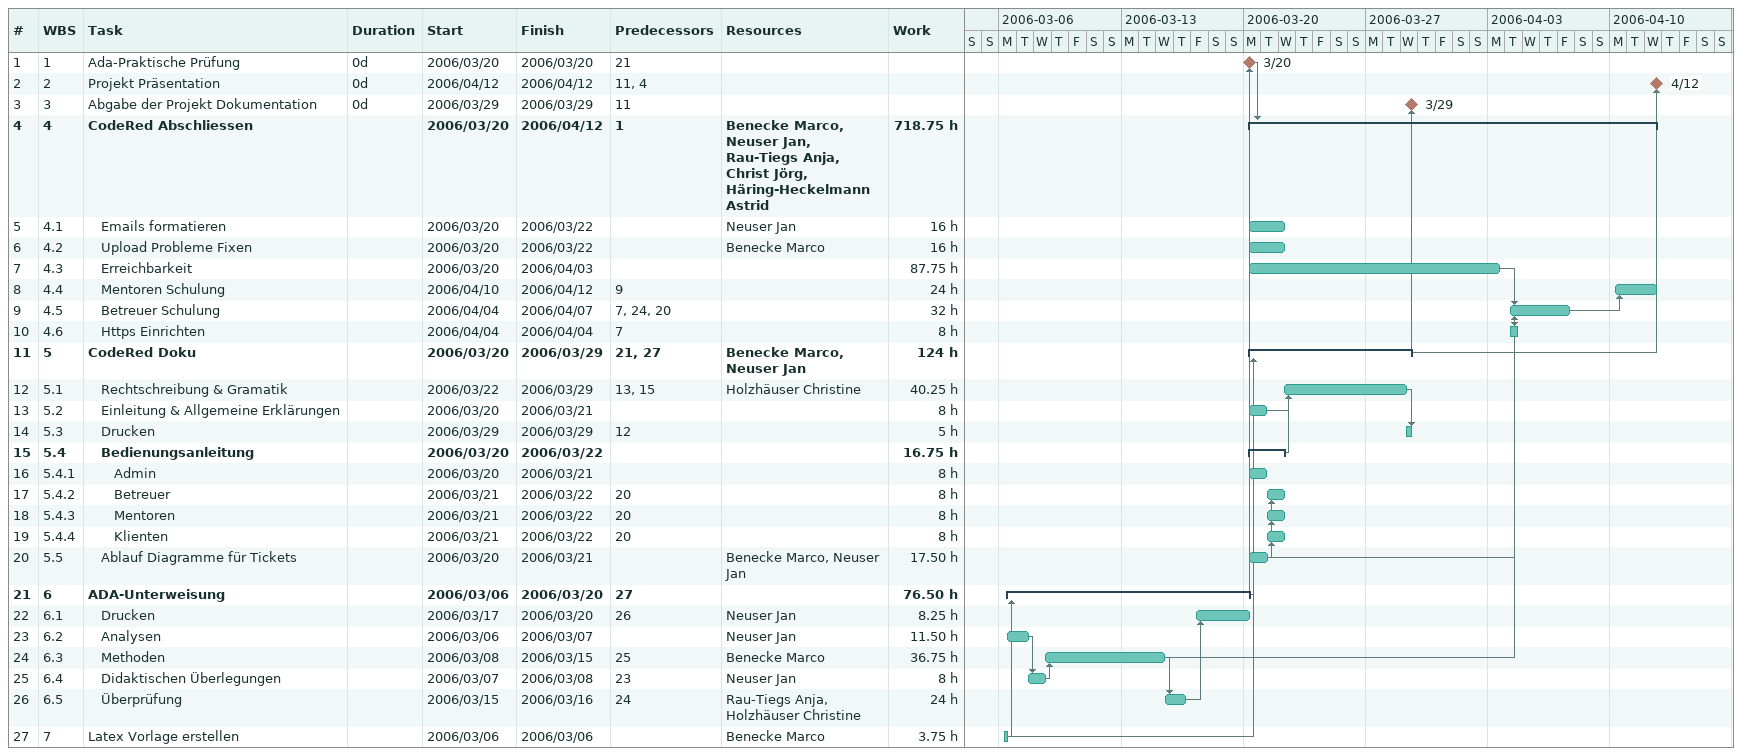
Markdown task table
| ID | WBS | Task | Duration | Start | Finish | Predecessors | Resources | Work (h) |
|---|---|---|---|---|---|---|---|---|
| 1 | 1 | Ada-Praktische Prüfung | 0d | 2006-03-20 | 2006-03-20 | 21 |  |  |
| 2 | 2 | Projekt Präsentation | 0d | 2006-04-12 | 2006-04-12 | 11, 4 |  |  |
| 3 | 3 | Abgabe der Projekt Dokumentation | 0d | 2006-03-29 | 2006-03-29 | 11 |  |  |
| 4 | 4 | **CodeRed Abschliessen** |  | 2006-03-20 | 2006-04-12 | 1 | Benecke Marco, Neuser Jan, Rau-Tiegs Anja, Christ Jörg, Häring-Heckelmann Astrid | 718.75 |
| 5 | 4.1 | Emails formatieren |  | 2006-03-20 | 2006-03-22 |  | Neuser Jan | 16 |
| 6 | 4.2 | Upload Probleme Fixen |  | 2006-03-20 | 2006-03-22 |  | Benecke Marco | 16 |
| 7 | 4.3 | Erreichbarkeit |  | 2006-03-20 | 2006-04-03 |  |  | 87.75 |
| 8 | 4.4 | Mentoren Schulung |  | 2006-04-10 | 2006-04-12 | 9 |  | 24 |
| 9 | 4.5 | Betreuer Schulung |  | 2006-04-04 | 2006-04-07 | 7, 24, 20 |  | 32 |
| 10 | 4.6 | Https Einrichten |  | 2006-04-04 | 2006-04-04 | 7 |  | 8 |
| 11 | 5 | **CodeRed Doku** |  | 2006-03-20 | 2006-03-29 | 21, 27 | Benecke Marco, Neuser Jan | 124 |
| 12 | 5.1 | Rechtschreibung & Gramatik |  | 2006-03-22 | 2006-03-29 | 13, 15 | Holzhäuser Christine | 40.25 |
| 13 | 5.2 | Einleitung & Allgemeine Erklärungen |  | 2006-03-20 | 2006-03-21 |  |  | 8 |
| 14 | 5.3 | Drucken |  | 2006-03-29 | 2006-03-29 | 12 |  | 5 |
| 15 | 5.4 | **Bedienungsanleitung** |  | 2006-03-20 | 2006-03-22 |  |  | 16.75 |
| 16 | 5.4.1 | Admin |  | 2006-03-20 | 2006-03-21 |  |  | 8 |
| 17 | 5.4.2 | Betreuer |  | 2006-03-21 | 2006-03-22 | 20 |  | 8 |
| 18 | 5.4.3 | Mentoren |  | 2006-03-21 | 2006-03-22 | 20 |  | 8 |
| 19 | 5.4.4 | Klienten |  | 2006-03-21 | 2006-03-22 | 20 |  | 8 |
| 20 | 5.5 | Ablauf Diagramme für Tickets |  | 2006-03-20 | 2006-03-21 |  | Benecke Marco, Neuser Jan | 17.50 |
| 21 | 6 | **ADA-Unterweisung** |  | 2006-03-06 | 2006-03-20 | 27 |  | 76.50 |
| 22 | 6.1 | Drucken |  | 2006-03-17 | 2006-03-20 | 26 | Neuser Jan | 8.25 |
| 23 | 6.2 | Analysen |  | 2006-03-06 | 2006-03-07 |  | Neuser Jan | 11.50 |
| 24 | 6.3 | Methoden |  | 2006-03-08 | 2006-03-15 | 25 | Benecke Marco | 36.75 |
| 25 | 6.4 | Didaktischen Überlegungen |  | 2006-03-07 | 2006-03-08 | 23 | Neuser Jan | 8 |
| 26 | 6.5 | Überprüfung |  | 2006-03-15 | 2006-03-16 | 24 | Rau-Tiegs Anja, Holzhäuser Christine | 24 |
| 27 | 7 | Latex Vorlage erstellen |  | 2006-03-06 | 2006-03-06 |  | Benecke Marco | 3.75 |
